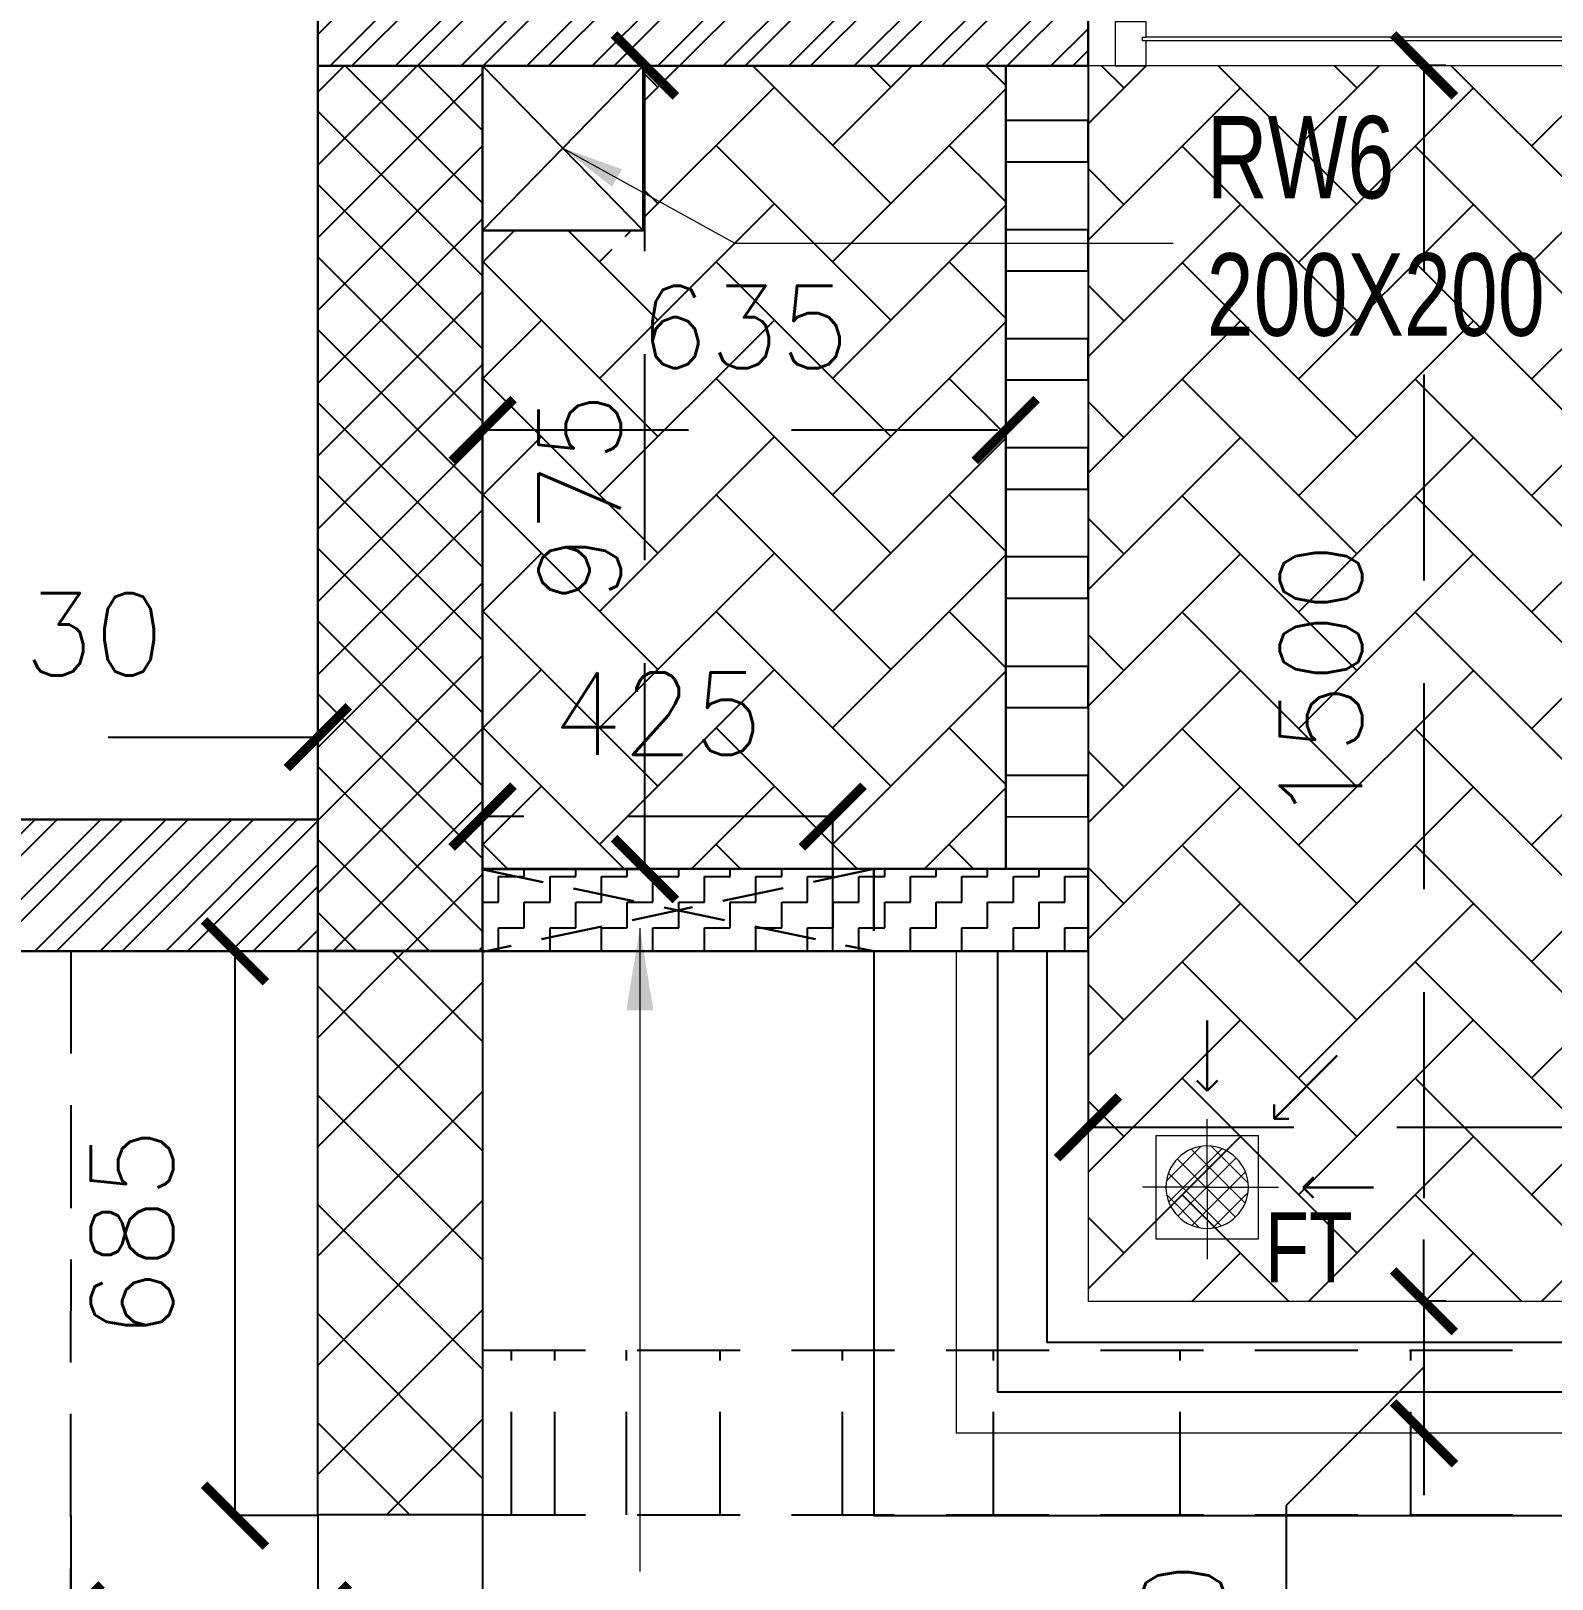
# Model space of a CAD drawing. Header units: millimetres. Extents: x 1135099 to 1230264, y -5736945 to -5695799.
# Drawn here: x 1136033 to 1137880, y -5735477 to -5733597 of the extents above; entities that cross this region are included whole.
import ezdxf

# ---------------------------------------------------------------- set-up
doc = ezdxf.new("R2010")
doc.units = ezdxf.units.MM
doc.header["$LTSCALE"] = 1000
doc.header["$MEASUREMENT"] = 0
for name, pattern in [('$0$AUDIT_D_120904163729-0', [0]), ('$2$AUDIT_D_120904163729-0', [0]), ('$4$HIDDEN', [0.375, 0.25, -0.125]), ('$7$HIDDEN', [0.375, 0.25, -0.125]), ('2BHK-A - FRONT$0$AUDIT_D_120904163729-0', [0]), ('2BHK-A - FRONT$0$HIDDEN', [0.375, 0.25, -0.125]), ('AUDIT_D_120904163729-0', [0]), ('T 10_TYPICAL ELEVATION$0$AUDIT_D_120904163729-0', [0]), ('T 10_TYPICAL ELEVATION$0$HIDDEN', [0.375, 0.25, -0.125]), ('T10(T7 IS SIMILAR BUT MIRROR) - DIMENSION & TEXTING$0$HIDDEN', [0.375, 0.25, -0.125]), ('T8(T9 IS SIMILAR) - DIMENSION & TEXTING$0$AUDIT_D_120904163729-0', [0]), ('T8(T9 IS SIMILAR) - TYPICAL FLOOR ELEVATION$0$AUDIT_D_120904163729-0', [0])]:
    doc.linetypes.add(name, pattern=pattern)
doc.layers.get('0').update_dxf_attribs({"linetype": 'AUDIT_D_120904163729-0'})
for name, color, linetype in [('$0$A-WALL-FEATURES', 6, '$0$AUDIT_D_120904163729-0'), ('$1$A-WALL-FEATURES', 110, '$2$AUDIT_D_120904163729-0'), ('2BHK-A - FRONT$0$A-DECK SUNK 125', 8, 'Continuous'), ('2BHK-A - FRONT$0$A-Elev Feature-Chajja', 13, 'Continuous'), ('2BHK-A - FRONT$0$A-HATCH -160', 251, '2BHK-A - FRONT$0$AUDIT_D_120904163729-0'), ('2BHK-A - FRONT$0$CUT-OUT', 49, 'Continuous'), ('2BHK-A - FRONT$0$ELE 1', 1, 'Continuous'), ('T 10_TYPICAL ELEVATION$0$A-DIM', 1, 'T 10_TYPICAL ELEVATION$0$AUDIT_D_120904163729-0'), ('T10(T7 IS SIMILAR BUT MIRROR) - DIMENSION & TEXTING$0$A-DIMENSIONS', 2, 'T10(T7 IS SIMILAR BUT MIRROR) - DIMENSION & TEXTING$0$HIDDEN'), ('T8(T9 IS SIMILAR) - DIMENSION & TEXTING$0$A-RWS NOS.', 1, 'T8(T9 IS SIMILAR) - DIMENSION & TEXTING$0$AUDIT_D_120904163729-0'), ('T8(T9 IS SIMILAR) - TYPICAL FLOOR ELEVATION$0$A-WALL HATCH', 252, 'T8(T9 IS SIMILAR) - TYPICAL FLOOR ELEVATION$0$AUDIT_D_120904163729-0'), ('T8(T9 IS SIMILAR) - TYPICAL FLOOR ELEVATION$0$A-WALL-FEATURES', 6, 'T8(T9 IS SIMILAR) - TYPICAL FLOOR ELEVATION$0$AUDIT_D_120904163729-0')]:
    doc.layers.add(name, color=color, linetype=linetype)
for name, color, linetype, lineweight in [('2BHK-A - FRONT$0$$0$a-TOI-fixtures', 251, 'Continuous', 0), ('2BHK-A - FRONT$0$a-TOI-fixtures', 251, 'Continuous', 0), ('2BHK-A - FRONT$0$A-WALL- 160', 6, 'Continuous', 30), ('2BHK-A - FRONT$0$Ele', 8, 'Continuous', 15), ('2BHK-A - FRONT$0$Window', 4, 'Continuous', 20), ('T8(T9 IS SIMILAR) - DIMENSION & TEXTING$0$R0-18-10-2014-T1-1st Podium Floor Plan$0$Text', 2, 'Continuous', 0)]:
    doc.layers.add(name, color=color, linetype=linetype, lineweight=lineweight)
doc.styles.add('2BHK-A - FRONT$0$Romans 1', font='romans.shx', dxfattribs={"height": 100})
doc.styles.add('T 10_TYPICAL ELEVATION$0$Romans 1', font='romans.shx', dxfattribs={"height": 100})
doc.styles.add('T10(T7 IS SIMILAR BUT MIRROR) - DIMENSION & TEXTING$0$Romans 1', font='romans.shx', dxfattribs={"height": 100})
doc.styles.add('T8(T9 IS SIMILAR) - DIMENSION & TEXTING$0$ARIAL ARROW', font='swisscl.ttf')
doc.styles.add('T8(T9 IS SIMILAR) - DIMENSION & TEXTING$0$Tahoma', font='tahoma.ttf')
doc.dimstyles.new('2BHK-A - FRONT$0$ALPINE S', dxfattribs={"dimscale": 0, "dimtxt": 100, "dimasz": 75, "dimexe": 0, "dimexo": 0, "dimgap": 75, "dimtad": 1, "dimdec": 0, "dimzin": 0, "dimdsep": 46, "dimtxsty": '2BHK-A - FRONT$0$Romans 1', "dimblk": '2BHK-A - FRONT$0$_ArchTick', "dimcen": 0.09, "dimclrd": 256, "dimclre": 256, "dimclrt": 7, "dimadec": 0, "dimazin": 0, "dimtfac": 1, "dimtdec": 0, "dimtofl": 0, "dimtmove": 1, "dimatfit": 0, "dimldrblk": '2BHK-A - FRONT$0$_Open90', "dimfxl": 1, "dimtolj": 1, "dimtzin": 0, "dimarcsym": 0})
doc.dimstyles.new('T 10_TYPICAL ELEVATION$0$ALPINE S', dxfattribs={"dimscale": 0, "dimtxt": 100, "dimasz": 75, "dimexe": 0, "dimexo": 0, "dimgap": 75, "dimtad": 1, "dimdec": 0, "dimzin": 0, "dimdsep": 46, "dimtxsty": 'T 10_TYPICAL ELEVATION$0$Romans 1', "dimblk": 'T 10_TYPICAL ELEVATION$0$_ArchTick', "dimcen": 0.09, "dimclrd": 256, "dimclre": 256, "dimclrt": 7, "dimadec": 0, "dimazin": 0, "dimtfac": 1, "dimtdec": 0, "dimtofl": 0, "dimtmove": 1, "dimatfit": 0, "dimldrblk": 'T 10_TYPICAL ELEVATION$0$_Open90', "dimfxl": 1, "dimtolj": 1, "dimtzin": 0, "dimarcsym": 0})
doc.dimstyles.new('T10(T7 IS SIMILAR BUT MIRROR) - DIMENSION & TEXTING$0$ALPINE S', dxfattribs={"dimscale": 0, "dimtxt": 100, "dimasz": 75, "dimexe": 0, "dimexo": 0, "dimgap": 75, "dimtad": 1, "dimdec": 0, "dimzin": 0, "dimdsep": 46, "dimtxsty": 'T10(T7 IS SIMILAR BUT MIRROR) - DIMENSION & TEXTING$0$Romans 1', "dimblk": 'T10(T7 IS SIMILAR BUT MIRROR) - DIMENSION & TEXTING$0$_ArchTick', "dimcen": 0.09, "dimclrd": 256, "dimclre": 256, "dimclrt": 7, "dimadec": 0, "dimazin": 0, "dimtfac": 1, "dimtdec": 0, "dimtofl": 0, "dimtmove": 1, "dimatfit": 0, "dimldrblk": 'T10(T7 IS SIMILAR BUT MIRROR) - DIMENSION & TEXTING$0$_Open90', "dimfxl": 1, "dimtolj": 1, "dimtzin": 0, "dimarcsym": 0})
doc.dimstyles.new('T8(T9 IS SIMILAR) - DIMENSION & TEXTING$0$SAMATA STD', dxfattribs={"dimtxt": 100, "dimasz": 50, "dimexe": 50, "dimexo": 50, "dimgap": 10, "dimtad": 0, "dimdec": 0, "dimrnd": 5, "dimzin": 0, "dimdsep": 46, "dimtxsty": 'T8(T9 IS SIMILAR) - DIMENSION & TEXTING$0$Tahoma', "dimblk": 'T8(T9 IS SIMILAR) - DIMENSION & TEXTING$0$_Origin2', "dimcen": -50, "dimdle": 50, "dimclrd": 7, "dimclre": 7, "dimclrt": 7, "dimadec": 0, "dimazin": 0, "dimtfac": 1, "dimtdec": 0, "dimtmove": 1, "dimatfit": 3, "dimfxl": 150, "dimtfill": 1, "dimtolj": 1, "dimtzin": 0, "dimlwd": -1, "dimlwe": -1, "dimarcsym": 0})
pattern_1 = [(45, (-11618.14, -6030.594), (-39.77475644, 39.77475644), []), (45, (-11591.62, -6030.594), (-39.77475644, 39.77475644), [])]

# ---------------------------------------------------------------- blocks, each defined once
blk = doc.blocks.new('T8(T9 IS SIMILAR) - DIMENSION & TEXTING$0$_Origin2')
at = {"color": 0, "linetype": 'ByBlock', "lineweight": -2}
blk.add_line((-0.5, 0), (-1, 0), dxfattribs=at)
for radius in [0.5, 0.25]:
    blk.add_circle((0, 0), radius, dxfattribs=at)
blk = doc.blocks.new('2BHK-A - FRONT$0$2400')
at = {"layer": '2BHK-A - FRONT$0$Window', "color": 1, "lineweight": 13}
for p, q in [((1151176.5, -5692111.9), (1148842.5, -5692111.9)), ((1149607.5, -5692111.9), (1148880, -5692111.9))]:
    blk.add_line(p, q, dxfattribs=at)
at = {"layer": '2BHK-A - FRONT$0$Window', "color": 5, "lineweight": 13}
for p, q in [((1149607.5, -5692142.2), (1148880, -5692142.2)), ((1149607.5, -5692146.7), (1148880, -5692146.7))]:
    blk.add_line(p, q, dxfattribs=at)
at = {"layer": '2BHK-A - FRONT$0$Window', "color": 4, "lineweight": 13}
for points in [[(1148842.5, -5692111.9), (1148809.5, -5692111.9), (1148809.5, -5692271.9), (1148842.5, -5692271.9)], [(1148880, -5692146.7), (1148880, -5692165.3), (1148842.5, -5692165.3), (1148842.5, -5692111.9), (1148880, -5692111.9), (1148880, -5692142.2), (1148875.5, -5692142.2), (1148875.5, -5692146.7)]]:
    blk.add_lwpolyline(points, close=True, dxfattribs=at)
blk = doc.blocks.new('2BHK-A - FRONT$0$_ArchTick')
at = {"color": 0, "linetype": 'ByBlock', "const_width": 0.15}
blk.add_lwpolyline([(-0.5, -0.5), (0.5, 0.5)], dxfattribs=at)
blk = doc.blocks.new('2BHK-A - FRONT$0$_Open90')
at = {"color": 0, "linetype": 'ByBlock', "lineweight": -2}
for p, q in [((0, 0), (-1, 0)), ((-0.5, 0.5), (0, 0)), ((0, 0), (-0.5, -0.5))]:
    blk.add_line(p, q, dxfattribs=at)
blk = doc.blocks.new('T 10_TYPICAL ELEVATION$0$_ArchTick')
at = {"color": 0, "linetype": 'ByBlock', "const_width": 0.15}
blk.add_lwpolyline([(-0.5, -0.5), (0.5, 0.5)], dxfattribs=at)
blk = doc.blocks.new('*D103')
at = {"layer": 'T 10_TYPICAL ELEVATION$0$A-DIM', "linetype": 'T 10_TYPICAL ELEVATION$0$HIDDEN', "lineweight": -2, "transparency": 16777216}
for p, q in [((1136381.3, -5734714.6), (1136280.6, -5734714.6)), ((1136381.3, -5735399.6), (1136280.6, -5735399.6))]:
    blk.add_line(p, q, dxfattribs=at)
at = {"layer": 'T 10_TYPICAL ELEVATION$0$A-DIM', "lineweight": -2, "transparency": 16777216}
blk.add_line((1136280.6, -5734714.6), (1136280.6, -5735399.6), dxfattribs=at)
at = {"layer": 'T 10_TYPICAL ELEVATION$0$A-DIM', "linetype": 'ByBlock', "lineweight": -2, "transparency": 16777216, "xscale": 75, "yscale": 75, "zscale": 75}
for p, rotation in [((1136280.6, -5734714.6), 90), ((1136280.6, -5735399.6), 270)]:
    blk.add_blockref('T 10_TYPICAL ELEVATION$0$_ArchTick', p, dxfattribs=dict(at, rotation=rotation))
at = {"layer": 'T 10_TYPICAL ELEVATION$0$A-DIM', "color": 7, "linetype": 'ByBlock', "transparency": 16777216, "insert": (1136155.6, -5735057.1), "char_height": 100, "attachment_point": 5, "rotation": 90, "style": 'T 10_TYPICAL ELEVATION$0$Romans 1'}
blk.add_mtext('\\A1;685', dxfattribs=at)
blk = doc.blocks.new('T 10_TYPICAL ELEVATION$0$_Open90')
at = {"color": 0, "linetype": 'ByBlock', "lineweight": -2}
for p, q in [((-0.5, 0.5), (0, 0)), ((0, 0), (-1, 0)), ((0, 0), (-0.5, -0.5))]:
    blk.add_line(p, q, dxfattribs=at)
blk = doc.blocks.new('T10(T7 IS SIMILAR BUT MIRROR) - DIMENSION & TEXTING$0$_ArchTick')
at = {"color": 0, "linetype": 'ByBlock', "const_width": 0.15}
blk.add_lwpolyline([(-0.5, -0.5), (0.5, 0.5)], dxfattribs=at)
blk = doc.blocks.new('*D74')
at = {"layer": 'T10(T7 IS SIMILAR BUT MIRROR) - DIMENSION & TEXTING$0$A-DIMENSIONS', "linetype": 'T10(T7 IS SIMILAR BUT MIRROR) - DIMENSION & TEXTING$0$HIDDEN', "lineweight": -2, "transparency": 16777216}
for p, q in [((1135751.7, -5734553.7), (1135751.7, -5734454.7)), ((1136381.3, -5734553.7), (1136381.3, -5734454.7))]:
    blk.add_line(p, q, dxfattribs=at)
at = {"layer": 'T10(T7 IS SIMILAR BUT MIRROR) - DIMENSION & TEXTING$0$A-DIMENSIONS', "lineweight": -2, "transparency": 16777216}
blk.add_line((1135751.7, -5734454.7), (1136381.3, -5734454.7), dxfattribs=at)
at = {"layer": 'T10(T7 IS SIMILAR BUT MIRROR) - DIMENSION & TEXTING$0$A-DIMENSIONS', "linetype": 'ByBlock', "lineweight": -2, "transparency": 16777216, "xscale": 75, "yscale": 75, "zscale": 75, "rotation": 180}
blk.add_blockref('T10(T7 IS SIMILAR BUT MIRROR) - DIMENSION & TEXTING$0$_ArchTick', (1135751.7, -5734454.7), dxfattribs=at)
at = {"layer": 'T10(T7 IS SIMILAR BUT MIRROR) - DIMENSION & TEXTING$0$A-DIMENSIONS', "linetype": 'ByBlock', "lineweight": -2, "transparency": 16777216, "xscale": 75, "yscale": 75, "zscale": 75}
blk.add_blockref('T10(T7 IS SIMILAR BUT MIRROR) - DIMENSION & TEXTING$0$_ArchTick', (1136381.3, -5734454.7), dxfattribs=at)
at = {"layer": 'T10(T7 IS SIMILAR BUT MIRROR) - DIMENSION & TEXTING$0$A-DIMENSIONS', "color": 7, "linetype": 'ByBlock', "transparency": 16777216, "insert": (1136066.5, -5734329.7), "char_height": 100, "attachment_point": 5, "style": 'T10(T7 IS SIMILAR BUT MIRROR) - DIMENSION & TEXTING$0$Romans 1'}
blk.add_mtext('\\A1;630', dxfattribs=at)
blk = doc.blocks.new('T10(T7 IS SIMILAR BUT MIRROR) - DIMENSION & TEXTING$0$_Open90')
at = {"color": 0, "linetype": 'ByBlock', "lineweight": -2}
for p, q in [((-0.5, 0.5), (0, 0)), ((0, 0), (-1, 0)), ((0, 0), (-0.5, -0.5))]:
    blk.add_line(p, q, dxfattribs=at)
blk = doc.blocks.new('*D75')
at = {"layer": 'T10(T7 IS SIMILAR BUT MIRROR) - DIMENSION & TEXTING$0$A-DIMENSIONS', "linetype": 'T10(T7 IS SIMILAR BUT MIRROR) - DIMENSION & TEXTING$0$HIDDEN', "lineweight": -2, "transparency": 16777216}
for p, q in [((1136581.3, -5734172.2), (1136581.3, -5734081.8)), ((1137216.3, -5734172.2), (1137216.3, -5734081.8))]:
    blk.add_line(p, q, dxfattribs=at)
at = {"layer": 'T10(T7 IS SIMILAR BUT MIRROR) - DIMENSION & TEXTING$0$A-DIMENSIONS', "lineweight": -2, "transparency": 16777216}
blk.add_line((1136581.3, -5734081.8), (1137216.3, -5734081.8), dxfattribs=at)
at = {"layer": 'T10(T7 IS SIMILAR BUT MIRROR) - DIMENSION & TEXTING$0$A-DIMENSIONS', "linetype": 'ByBlock', "lineweight": -2, "transparency": 16777216, "xscale": 75, "yscale": 75, "zscale": 75, "rotation": 180}
blk.add_blockref('T10(T7 IS SIMILAR BUT MIRROR) - DIMENSION & TEXTING$0$_ArchTick', (1136581.3, -5734081.8), dxfattribs=at)
at = {"layer": 'T10(T7 IS SIMILAR BUT MIRROR) - DIMENSION & TEXTING$0$A-DIMENSIONS', "linetype": 'ByBlock', "lineweight": -2, "transparency": 16777216, "xscale": 75, "yscale": 75, "zscale": 75}
blk.add_blockref('T10(T7 IS SIMILAR BUT MIRROR) - DIMENSION & TEXTING$0$_ArchTick', (1137216.3, -5734081.8), dxfattribs=at)
at = {"layer": 'T10(T7 IS SIMILAR BUT MIRROR) - DIMENSION & TEXTING$0$A-DIMENSIONS', "color": 7, "linetype": 'ByBlock', "transparency": 16777216, "insert": (1136898.8, -5733956.8), "char_height": 100, "attachment_point": 5, "style": 'T10(T7 IS SIMILAR BUT MIRROR) - DIMENSION & TEXTING$0$Romans 1'}
blk.add_mtext('\\A1;635', dxfattribs=at)
blk = doc.blocks.new('*D76')
at = {"layer": 'T10(T7 IS SIMILAR BUT MIRROR) - DIMENSION & TEXTING$0$A-DIMENSIONS', "linetype": 'T10(T7 IS SIMILAR BUT MIRROR) - DIMENSION & TEXTING$0$HIDDEN', "lineweight": -2, "transparency": 16777216}
for p, q in [((1136581.3, -5733639.3), (1136778.3, -5733639.3)), ((1136581.4, -5734614.7), (1136778.3, -5734614.7))]:
    blk.add_line(p, q, dxfattribs=at)
at = {"layer": 'T10(T7 IS SIMILAR BUT MIRROR) - DIMENSION & TEXTING$0$A-DIMENSIONS', "lineweight": -2, "transparency": 16777216}
blk.add_line((1136778.3, -5734614.7), (1136778.3, -5733639.3), dxfattribs=at)
at = {"layer": 'T10(T7 IS SIMILAR BUT MIRROR) - DIMENSION & TEXTING$0$A-DIMENSIONS', "linetype": 'ByBlock', "lineweight": -2, "transparency": 16777216, "xscale": 75, "yscale": 75, "zscale": 75}
for p, rotation in [((1136778.3, -5733639.3), 90), ((1136778.3, -5734614.7), 270)]:
    blk.add_blockref('T10(T7 IS SIMILAR BUT MIRROR) - DIMENSION & TEXTING$0$_ArchTick', p, dxfattribs=dict(at, rotation=rotation))
at = {"layer": 'T10(T7 IS SIMILAR BUT MIRROR) - DIMENSION & TEXTING$0$A-DIMENSIONS', "color": 7, "linetype": 'ByBlock', "transparency": 16777216, "insert": (1136699.1, -5734164.1), "char_height": 100, "attachment_point": 5, "rotation": 90, "style": 'T10(T7 IS SIMILAR BUT MIRROR) - DIMENSION & TEXTING$0$Romans 1'}
blk.add_mtext('\\A1;975', dxfattribs=at)
blk = doc.blocks.new('*D77')
at = {"layer": 'T10(T7 IS SIMILAR BUT MIRROR) - DIMENSION & TEXTING$0$A-DIMENSIONS', "linetype": 'T10(T7 IS SIMILAR BUT MIRROR) - DIMENSION & TEXTING$0$HIDDEN', "lineweight": -2, "transparency": 16777216}
for p, q in [((1137316.3, -5734713.7), (1137316.3, -5734928.2)), ((1140086.3, -5734713.7), (1140086.3, -5734928.2))]:
    blk.add_line(p, q, dxfattribs=at)
at = {"layer": 'T10(T7 IS SIMILAR BUT MIRROR) - DIMENSION & TEXTING$0$A-DIMENSIONS', "lineweight": -2, "transparency": 16777216}
blk.add_line((1137316.3, -5734928.2), (1140086.3, -5734928.2), dxfattribs=at)
at = {"layer": 'T10(T7 IS SIMILAR BUT MIRROR) - DIMENSION & TEXTING$0$A-DIMENSIONS', "linetype": 'ByBlock', "lineweight": -2, "transparency": 16777216, "xscale": 75, "yscale": 75, "zscale": 75, "rotation": 180}
blk.add_blockref('T10(T7 IS SIMILAR BUT MIRROR) - DIMENSION & TEXTING$0$_ArchTick', (1137316.3, -5734928.2), dxfattribs=at)
at = {"layer": 'T10(T7 IS SIMILAR BUT MIRROR) - DIMENSION & TEXTING$0$A-DIMENSIONS', "linetype": 'ByBlock', "lineweight": -2, "transparency": 16777216, "xscale": 75, "yscale": 75, "zscale": 75}
blk.add_blockref('T10(T7 IS SIMILAR BUT MIRROR) - DIMENSION & TEXTING$0$_ArchTick', (1140086.3, -5734928.2), dxfattribs=at)
at = {"layer": 'T10(T7 IS SIMILAR BUT MIRROR) - DIMENSION & TEXTING$0$A-DIMENSIONS', "color": 7, "linetype": 'ByBlock', "transparency": 16777216, "insert": (1138701.3, -5734803.2), "char_height": 100, "attachment_point": 5, "style": 'T10(T7 IS SIMILAR BUT MIRROR) - DIMENSION & TEXTING$0$Romans 1'}
blk.add_mtext('\\A1;2770', dxfattribs=at)
blk = doc.blocks.new('*D78')
at = {"layer": 'T10(T7 IS SIMILAR BUT MIRROR) - DIMENSION & TEXTING$0$A-DIMENSIONS', "linetype": 'T10(T7 IS SIMILAR BUT MIRROR) - DIMENSION & TEXTING$0$HIDDEN', "lineweight": -2, "transparency": 16777216}
for p, q in [((1137750.6, -5733639.3), (1137724.1, -5733639.3)), ((1137750.6, -5735139.3), (1137724.1, -5735139.3))]:
    blk.add_line(p, q, dxfattribs=at)
at = {"layer": 'T10(T7 IS SIMILAR BUT MIRROR) - DIMENSION & TEXTING$0$A-DIMENSIONS', "lineweight": -2, "transparency": 16777216}
blk.add_line((1137724.1, -5733639.3), (1137724.1, -5735139.3), dxfattribs=at)
at = {"layer": 'T10(T7 IS SIMILAR BUT MIRROR) - DIMENSION & TEXTING$0$A-DIMENSIONS', "linetype": 'ByBlock', "lineweight": -2, "transparency": 16777216, "xscale": 75, "yscale": 75, "zscale": 75}
for p, rotation in [((1137724.1, -5733639.3), 90), ((1137724.1, -5735139.3), 270)]:
    blk.add_blockref('T10(T7 IS SIMILAR BUT MIRROR) - DIMENSION & TEXTING$0$_ArchTick', p, dxfattribs=dict(at, rotation=rotation))
at = {"layer": 'T10(T7 IS SIMILAR BUT MIRROR) - DIMENSION & TEXTING$0$A-DIMENSIONS', "color": 7, "linetype": 'ByBlock', "transparency": 16777216, "insert": (1137599.1, -5734389.3), "char_height": 100, "attachment_point": 5, "rotation": 90, "style": 'T10(T7 IS SIMILAR BUT MIRROR) - DIMENSION & TEXTING$0$Romans 1'}
blk.add_mtext('\\A1;1500', dxfattribs=at)
blk = doc.blocks.new('*D91')
at = {"layer": 'T10(T7 IS SIMILAR BUT MIRROR) - DIMENSION & TEXTING$0$A-DIMENSIONS', "linetype": 'T10(T7 IS SIMILAR BUT MIRROR) - DIMENSION & TEXTING$0$HIDDEN', "lineweight": -2, "transparency": 16777216}
for p, q in [((1136581.3, -5734714.6), (1136581.3, -5734551)), ((1137006.3, -5734714.6), (1137006.3, -5734551))]:
    blk.add_line(p, q, dxfattribs=at)
at = {"layer": 'T10(T7 IS SIMILAR BUT MIRROR) - DIMENSION & TEXTING$0$A-DIMENSIONS', "lineweight": -2, "transparency": 16777216}
blk.add_line((1137006.3, -5734551), (1136581.3, -5734551), dxfattribs=at)
at = {"layer": 'T10(T7 IS SIMILAR BUT MIRROR) - DIMENSION & TEXTING$0$A-DIMENSIONS', "linetype": 'ByBlock', "lineweight": -2, "transparency": 16777216, "xscale": 75, "yscale": 75, "zscale": 75, "rotation": 180}
blk.add_blockref('T10(T7 IS SIMILAR BUT MIRROR) - DIMENSION & TEXTING$0$_ArchTick', (1136581.3, -5734551), dxfattribs=at)
at = {"layer": 'T10(T7 IS SIMILAR BUT MIRROR) - DIMENSION & TEXTING$0$A-DIMENSIONS', "linetype": 'ByBlock', "lineweight": -2, "transparency": 16777216, "xscale": 75, "yscale": 75, "zscale": 75}
blk.add_blockref('T10(T7 IS SIMILAR BUT MIRROR) - DIMENSION & TEXTING$0$_ArchTick', (1137006.3, -5734551), dxfattribs=at)
at = {"layer": 'T10(T7 IS SIMILAR BUT MIRROR) - DIMENSION & TEXTING$0$A-DIMENSIONS', "color": 7, "linetype": 'ByBlock', "transparency": 16777216, "insert": (1136793.8, -5734426), "char_height": 100, "attachment_point": 5, "style": 'T10(T7 IS SIMILAR BUT MIRROR) - DIMENSION & TEXTING$0$Romans 1'}
blk.add_mtext('\\A1;425', dxfattribs=at)
blk = doc.blocks.new('*D93')
at = {"layer": 'T10(T7 IS SIMILAR BUT MIRROR) - DIMENSION & TEXTING$0$A-DIMENSIONS', "lineweight": -2, "transparency": 16777216}
for p, q in [((1137724.1, -5735139.3), (1137724.1, -5735064.3)), ((1137724.1, -5735139.3), (1137724.1, -5735299.6)), ((1137724.1, -5735219.4), (1137556.8, -5735387.3)), ((1137724.1, -5735299.6), (1137724.1, -5735374.6)), ((1137556.8, -5735387.3), (1137556.8, -5735780.2))]:
    blk.add_line(p, q, dxfattribs=at)
at = {"layer": 'T10(T7 IS SIMILAR BUT MIRROR) - DIMENSION & TEXTING$0$A-DIMENSIONS', "linetype": 'ByBlock', "lineweight": -2, "transparency": 16777216, "xscale": 75, "yscale": 75, "zscale": 75}
for p, rotation in [((1137724.1, -5735139.3), 270), ((1137724.1, -5735299.6), 90)]:
    blk.add_blockref('T10(T7 IS SIMILAR BUT MIRROR) - DIMENSION & TEXTING$0$_ArchTick', p, dxfattribs=dict(at, rotation=rotation))
at = {"layer": 'T10(T7 IS SIMILAR BUT MIRROR) - DIMENSION & TEXTING$0$A-DIMENSIONS', "color": 7, "linetype": 'ByBlock', "transparency": 16777216, "insert": (1137431.8, -5735583.8), "char_height": 100, "attachment_point": 5, "rotation": 90, "style": 'T10(T7 IS SIMILAR BUT MIRROR) - DIMENSION & TEXTING$0$Romans 1'}
blk.add_mtext('\\A1;160', dxfattribs=at)
blk = doc.blocks.new('*D95')
at = {"layer": 'T 10_TYPICAL ELEVATION$0$A-DIM', "linetype": 'T 10_TYPICAL ELEVATION$0$HIDDEN', "lineweight": -2, "transparency": 16777216}
for p, q in [((1136581.3, -5735399.6), (1136581.3, -5735947.7)), ((1143741.3, -5735399.6), (1143741.3, -5735947.7))]:
    blk.add_line(p, q, dxfattribs=at)
at = {"layer": 'T 10_TYPICAL ELEVATION$0$A-DIM', "lineweight": -2, "transparency": 16777216}
blk.add_line((1136581.3, -5735947.7), (1143741.3, -5735947.7), dxfattribs=at)
at = {"layer": 'T 10_TYPICAL ELEVATION$0$A-DIM', "linetype": 'ByBlock', "lineweight": -2, "transparency": 16777216, "xscale": 75, "yscale": 75, "zscale": 75, "rotation": 180}
blk.add_blockref('T 10_TYPICAL ELEVATION$0$_ArchTick', (1136581.3, -5735947.7), dxfattribs=at)
at = {"layer": 'T 10_TYPICAL ELEVATION$0$A-DIM', "linetype": 'ByBlock', "lineweight": -2, "transparency": 16777216, "xscale": 75, "yscale": 75, "zscale": 75}
blk.add_blockref('T 10_TYPICAL ELEVATION$0$_ArchTick', (1143741.3, -5735947.7), dxfattribs=at)
at = {"layer": 'T 10_TYPICAL ELEVATION$0$A-DIM', "color": 7, "linetype": 'ByBlock', "transparency": 16777216, "insert": (1140161.3, -5735822.7), "char_height": 100, "attachment_point": 5, "style": 'T 10_TYPICAL ELEVATION$0$Romans 1'}
blk.add_mtext('\\A1;7160 ARCH PROFILE C1 AT 27TH FL', dxfattribs=at)
blk = doc.blocks.new('*D96')
at = {"layer": 'T 10_TYPICAL ELEVATION$0$A-DIM', "linetype": 'T 10_TYPICAL ELEVATION$0$HIDDEN', "lineweight": -2, "transparency": 16777216}
for p, q in [((1136081.3, -5735399.6), (1136081.3, -5735520.5)), ((1136381.3, -5735399.6), (1136381.3, -5735520.5))]:
    blk.add_line(p, q, dxfattribs=at)
at = {"layer": 'T 10_TYPICAL ELEVATION$0$A-DIM', "lineweight": -2, "transparency": 16777216}
for p, q in [((1136381.3, -5735520.5), (1136081.3, -5735520.5)), ((1136231.3, -5735520.5), (1136231.3, -5736155.8)), ((1136231.3, -5736155.8), (1137690.8, -5736155.8))]:
    blk.add_line(p, q, dxfattribs=at)
at = {"layer": 'T 10_TYPICAL ELEVATION$0$A-DIM', "linetype": 'ByBlock', "lineweight": -2, "transparency": 16777216, "xscale": 75, "yscale": 75, "zscale": 75, "rotation": 180}
blk.add_blockref('T 10_TYPICAL ELEVATION$0$_ArchTick', (1136081.3, -5735520.5), dxfattribs=at)
at = {"layer": 'T 10_TYPICAL ELEVATION$0$A-DIM', "linetype": 'ByBlock', "lineweight": -2, "transparency": 16777216, "xscale": 75, "yscale": 75, "zscale": 75}
blk.add_blockref('T 10_TYPICAL ELEVATION$0$_ArchTick', (1136381.3, -5735520.5), dxfattribs=at)
at = {"layer": 'T 10_TYPICAL ELEVATION$0$A-DIM', "color": 7, "linetype": 'ByBlock', "transparency": 16777216, "insert": (1136961.1, -5736030.8), "char_height": 100, "attachment_point": 5, "style": 'T 10_TYPICAL ELEVATION$0$Romans 1'}
blk.add_mtext('\\A1;300 PROJ ABOVE', dxfattribs=at)
blk = doc.blocks.new('2BHK-A - FRONT$0$A$C1DA736AB')
at = {"layer": '2BHK-A - FRONT$0$a-TOI-fixtures', "linetype": 'ByBlock'}
for points in [[(117, 0.4, 0), (202.3, 0.4, 0)], [(81.7, -82.8, 0), (158.2, -159.9, 0)], [(0.4, -117, 0), (0.4, -202.3, 0)]]:
    blk.add_leader(points, dimstyle='2BHK-A - FRONT$0$ALPINE S', override={"dimscale": 1, "dimasz": 25, "dimtad": 0, "dimfxl": 5, "dimtfill": 1, "dimarcsym": 1}, dxfattribs=at)
blk = doc.blocks.new('2BHK-A - FRONT$0$$0$Type-A-First Floor Plan-bottom-up$0$FLOOR TRAP-flat-6')
at = {"layer": '2BHK-A - FRONT$0$$0$a-TOI-fixtures'}
h = blk.add_hatch(dxfattribs=at)
h.set_pattern_fill('ACET-2D-_USER', color=256, scale=20, angle=45, style=0, double=1, pattern_type=0)
h.set_pattern_definition([(45, (-789896.981, 5385770.066), (-14.142135624, 14.142135624), []), (135, (-789896.981, 5385770.066), (-14.142135624, -14.142135624), [])])
edge = h.paths.add_edge_path()
edge.add_arc((150, 150), 50, 0, 360)
for q in [(150, 228.6), (67.6, 150), (237.4, 150), (150, 63.6)]:
    blk.add_line((150, 150), q, dxfattribs=at)
blk.add_lwpolyline([(87.5, 212.5), (212.5, 212.5), (212.5, 87.5), (87.5, 87.5)], close=True, dxfattribs=at)
blk.add_circle((150, 150), 50, dxfattribs=at)
at = {"layer": '2BHK-A - FRONT$0$A-WALL- 160', "linetype": 'ByBlock', "rotation": 270}
blk.add_blockref('2BHK-A - FRONT$0$A$C1DA736AB', (150, 150.4), dxfattribs=at)

msp = doc.modelspace()

# ---------------------------------------------------------------- hatches: boundary and pattern name
at = {"layer": '2BHK-A - FRONT$0$A-DECK SUNK 125'}
h = msp.add_hatch(dxfattribs=at)
h.set_pattern_fill('AR-HBONE', color=256, scale=25)
h.set_pattern_definition([(45, (-11618.14, -6030.05), (1e-14, 141.4213562), [300, -100]), (135, (-11547.43, -5959.34), (1e-14, 141.4213562), [300, -100])])
edge = h.paths.add_edge_path(flags=16)
edge.add_arc((1136731.3, -5733839.6), 24, 180, 540, ccw=False)
h.paths.add_polyline_path([(1136581.3, -5734614.6), (1137216.3, -5734614.6), (1137216.3, -5733639.6), (1136776.3, -5733639.6), (1136776.4, -5733839.6), (1136581.3, -5733839.6)])
h = msp.add_hatch(dxfattribs=at)
h.set_pattern_fill('AR-HBONE', color=256, scale=25)
h.set_pattern_definition([(45, (-11618.14, -6031.02), (1e-14, 141.4213562), [300, -100]), (135, (-11547.43, -5960.31), (1e-14, 141.4213562), [300, -100])])
h.paths.add_polyline_path([(1137316.3, -5733639.6), (1140086.3, -5733639.6), (1140086.3, -5735139.6), (1137316.3, -5735139.6)])
at = {"layer": '2BHK-A - FRONT$0$A-HATCH -160', "linetype": 'ByBlock'}
h = msp.add_hatch(dxfattribs=at)
h.set_pattern_fill('ANSI32', color=256, scale=150)
h.set_pattern_definition(pattern_1)
h.paths.add_polyline_path([(1136381.3, -5733039.6), (1136541.3, -5733039.6), (1136541.3, -5733479.8), (1137316.3, -5733479.8), (1137316.3, -5733639.8), (1136381.3, -5733639.8)])
h = msp.add_hatch(dxfattribs=at)
h.set_pattern_fill('ANSI37', color=256, scale=500)
h.set_pattern_definition([(45, (-11618.14, -6030.047), (-44.1941738, 44.1941738), []), (135, (-11618.14, -6030.047), (-44.1941738, -44.1941738), [])])
h.paths.add_polyline_path([(1136381.3, -5734714.3), (1136581.3, -5734714.3), (1136581.3, -5733639.8), (1136381.3, -5733639.8)])
h = msp.add_hatch(dxfattribs=at)
h.set_pattern_fill('ANSI32', color=256, scale=150)
h.set_pattern_definition(pattern_1)
h.paths.add_polyline_path([(1135751.7, -5734714.3), (1136381.3, -5734714.3), (1136381.3, -5734554.3), (1135751.7, -5734554.3)])
h = msp.add_hatch(dxfattribs=at)
h.set_pattern_fill('ZIGZAG', color=256, scale=250)
h.set_pattern_definition([(0, (-11618.14, -6030.047), (31.25, 31.25), [31.25, -31.25]), (90, (-11586.89, -6030.047), (-31.25, 31.25), [31.25, -31.25])])
h.paths.add_polyline_path([(1136581.3, -5734714.3), (1137316.3, -5734714.3), (1137316.3, -5734614.3), (1136581.3, -5734614.3)])
at = {"layer": 'T8(T9 IS SIMILAR) - TYPICAL FLOOR ELEVATION$0$A-WALL HATCH', "linetype": 'ByBlock'}
h = msp.add_hatch(dxfattribs=at)
h.set_pattern_fill('ANSI37', color=256, scale=750)
h.set_pattern_definition([(45, (-66111.02, -6029.9), (-66.2912607, 66.2912607), []), (135, (-66111.02, -6029.9), (-66.2912607, -66.2912607), [])])
h.paths.add_polyline_path([(1136581.1, -5735398.8), (1136381.1, -5735398.8), (1136381.1, -5734713.9), (1136581.1, -5734713.9)])

# ---------------------------------------------------------------- linework, layer by layer
at = {"layer": '$0$A-WALL-FEATURES', "color": 3, "linetype": '$7$HIDDEN', "ltscale": 0.5}
for p, q in [((1136581.4, -5735198.6), (1143741.4, -5735198.6)), ((1136581.4, -5735398.6), (1136581.4, -5735198.6)), ((1136616.4, -5735398.6), (1136616.4, -5735198.6)), ((1136668.8, -5735398.6), (1136668.8, -5735198.6)), ((1136756.1, -5735398.6), (1136756.1, -5735198.6)), ((1136869.6, -5735398.6), (1136869.6, -5735198.6)), ((1137018, -5735398.6), (1137018, -5735198.6)), ((1137201.4, -5735398.6), (1137201.4, -5735198.6)), ((1137428.3, -5735398.6), (1137428.3, -5735198.6)), ((1137708.1, -5735398.6), (1137708.1, -5735198.6)), ((1136581.4, -5735398.6), (1143741.4, -5735398.6))]:
    msp.add_line(p, q, dxfattribs=at)
at = {"layer": '$1$A-WALL-FEATURES', "color": 3, "linetype": '$4$HIDDEN', "ltscale": 0.5}
msp.add_lwpolyline([(1136081.3, -5734713.7), (1136081.1, -5735698.6), (1144241.5, -5735698.6), (1144241.5, -5734713.7)], dxfattribs=at)
at = {"layer": '2BHK-A - FRONT$0$A-Elev Feature-Chajja', "color": 4}
for points in [[(1137216.3, -5733706.3), (1137216.3, -5733756.3), (1137316.3, -5733756.3), (1137316.3, -5733706.3)], [(1137216.3, -5733838.7), (1137216.3, -5733888.7), (1137316.3, -5733888.7), (1137316.3, -5733838.7)], [(1137216.3, -5733971.1), (1137216.3, -5734021.1), (1137316.3, -5734021.1), (1137316.3, -5733971.1)], [(1137216.3, -5734103.5), (1137216.3, -5734153.5), (1137316.3, -5734153.5), (1137316.3, -5734103.5)], [(1137216.3, -5734235.8), (1137216.3, -5734285.8), (1137316.3, -5734285.8), (1137316.3, -5734235.8)], [(1137216.3, -5734368.8), (1137216.3, -5734418.8), (1137316.3, -5734418.8), (1137316.3, -5734368.8)], [(1137216.3, -5734501.1), (1137216.3, -5734551.1), (1137316.3, -5734551.2), (1137316.3, -5734501.2)]]:
    msp.add_lwpolyline(points, close=True, dxfattribs=at)
at = {"layer": '2BHK-A - FRONT$0$A-WALL- 160', "linetype": 'ByBlock'}
for p, q in [((1136381.3, -5734714.6), (1136381.3, -5733039.6)), ((1137316.3, -5733479.6), (1137316.3, -5733639.6)), ((1136381.3, -5733639.6), (1137316.3, -5733639.6)), ((1136581.3, -5734714.6), (1136581.3, -5733639.6)), ((1135751.7, -5734554.6), (1136381.3, -5734554.6)), ((1135751.7, -5734714.6), (1136581.3, -5734714.6))]:
    msp.add_line(p, q, dxfattribs=at)
at = {"layer": '2BHK-A - FRONT$0$A-WALL- 160', "color": 5, "linetype": '2BHK-A - FRONT$0$HIDDEN', "ltscale": 0.3}
for p, q in [((1136581.5, -5734615.1), (1137056.3, -5734714.6)), ((1137056.3, -5734614.6), (1136581.6, -5734715.1))]:
    msp.add_line(p, q, dxfattribs=at)
msp.add_lwpolyline([(1137056.3, -5734714.6), (1136581.3, -5734714.6), (1136581.3, -5734614.6), (1137056.3, -5734614.6)], close=True, dxfattribs=at)
at = {"layer": '2BHK-A - FRONT$0$A-WALL- 160', "linetype": 'ByBlock'}
msp.add_lwpolyline([(1136581.3, -5734714.6), (1137316.3, -5734714.6), (1137316.3, -5734614.6), (1136581.3, -5734614.6)], dxfattribs=at)
at = {"layer": '2BHK-A - FRONT$0$CUT-OUT'}
for p, q in [((1137216.3, -5733639.6), (1137216.3, -5734614.6)), ((1137316.3, -5733639.6), (1137316.3, -5734614.6))]:
    msp.add_line(p, q, dxfattribs=at)
for points in [[(1136581.3, -5734614.6), (1137216.3, -5734614.6), (1137216.3, -5733639.6), (1136776.3, -5733639.6), (1136776.4, -5733839.6), (1136581.3, -5733839.6)], [(1136581.3, -5733839.6), (1136776.3, -5733839.6), (1136776.3, -5733639.6), (1136581.3, -5733639.6)]]:
    msp.add_lwpolyline(points, close=True, dxfattribs=at)
at = {"layer": '2BHK-A - FRONT$0$CUT-OUT', "linetype": 'ByBlock'}
for points in [[(1136581.3, -5733839.6), (1136776.3, -5733639.6)], [(1136581.3, -5733639.6), (1136776.3, -5733839.6)]]:
    msp.add_lwpolyline(points, dxfattribs=at)
at = {"layer": '2BHK-A - FRONT$0$Ele'}
for p, q in [((1137316.3, -5733639.6), (1137316.3, -5735139.6)), ((1137156.3, -5734714.8), (1137156.3, -5735299.6)), ((1140086.3, -5735139.6), (1137316.3, -5735139.6)), ((1140086.3, -5735299.6), (1137156.3, -5735299.6))]:
    msp.add_line(p, q, dxfattribs=at)
at = {"layer": '2BHK-A - FRONT$0$ELE 1'}
for p, q in [((1137206.3, -5734714.8), (1137206.3, -5735249.6)), ((1137266.3, -5734714.8), (1137266.3, -5735189.6)), ((1140086.3, -5735189.6), (1137266.3, -5735189.6)), ((1140086.3, -5735249.6), (1137206.3, -5735249.6))]:
    msp.add_line(p, q, dxfattribs=at)
at = {"layer": 'T8(T9 IS SIMILAR) - TYPICAL FLOOR ELEVATION$0$A-WALL-FEATURES', "linetype": 'ByBlock'}
msp.add_lwpolyline([(1136581.2, -5735398.6), (1136381.2, -5735398.6), (1136381.2, -5734713.7), (1136581.2, -5734713.7)], close=True, dxfattribs=at)
msp.add_lwpolyline([(1137056.3, -5734713.7), (1137056.3, -5735399.3), (1143266.3, -5735399.3), (1143266.3, -5734713.7)], dxfattribs=at)

# ---------------------------------------------------------------- block references
at = {"layer": '2BHK-A - FRONT$0$$0$a-TOI-fixtures', "extrusion": (0, 0, -1), "zscale": -1, "rotation": 270}
msp.add_blockref('2BHK-A - FRONT$0$$0$Type-A-First Floor Plan-bottom-up$0$FLOOR TRAP-flat-6', (-1137610.9, -5734850.9), dxfattribs=at)
at = {"layer": '2BHK-A - FRONT$0$A-WALL- 160', "linetype": 'ByBlock', "xscale": -1, "rotation": 180}
msp.add_blockref('2BHK-A - FRONT$0$2400', (-11493.1, -11425751.6), dxfattribs=at)

# ---------------------------------------------------------------- texts
at = {"layer": 'T8(T9 IS SIMILAR) - DIMENSION & TEXTING$0$A-RWS NOS.', "linetype": 'ByBlock', "insert": (1137460.3, -5733700.7), "char_height": 100, "width": 532.298, "attachment_point": 1, "style": 'T8(T9 IS SIMILAR) - DIMENSION & TEXTING$0$ARIAL ARROW'}
msp.add_mtext('RW6\\P200X200', dxfattribs=at)
msp.add_mtext('RW6\\P200X200', dxfattribs=at)
at = {"layer": 'T8(T9 IS SIMILAR) - DIMENSION & TEXTING$0$R0-18-10-2014-T1-1st Podium Floor Plan$0$Text', "linetype": 'ByBlock', "style": 'T8(T9 IS SIMILAR) - DIMENSION & TEXTING$0$ARIAL ARROW'}
msp.add_text('FT', height=85, dxfattribs=at).set_placement((1137531.2, -5735116.4))
msp.add_text('FT', height=85, dxfattribs=at).set_placement((1137531.2, -5735116.4))

# ---------------------------------------------------------------- dimensions: what is measured, and where the dimension line sits
at = {"layer": 'T 10_TYPICAL ELEVATION$0$A-DIM', "linetype": 'ByBlock'}
dim = msp.add_linear_dim(base=(1136280.6, -5735399.6, 0.7), p1=(1136381.3, -5734714.6, 0.7), p2=(1136381.3, -5735399.6, 0.7), angle=90, dimstyle='T 10_TYPICAL ELEVATION$0$ALPINE S', override={"dimscale": 1, "dimfxl": 5, "dimarcsym": 1}, dxfattribs=at)
dim.commit()
dim.dimension.update_dxf_attribs({"geometry": '*D103', "text_midpoint": (1136155.6, -5735057.1, 0.7)})
dim = msp.add_linear_dim(base=(1143741.3, -5735947.7), p1=(1136581.3, -5735399.6, 0.4), p2=(1143741.3, -5735399.6, 0.4), text='<> ARCH PROFILE C1 AT 27TH FL', dimstyle='T 10_TYPICAL ELEVATION$0$ALPINE S', override={"dimscale": 1, "dimfxl": 5, "dimarcsym": 1}, dxfattribs=at)
dim.commit()
dim.dimension.update_dxf_attribs({"geometry": '*D95', "text_midpoint": (1140161.3, -5735822.7)})
dim = msp.add_linear_dim(base=(1136081.3, -5735520.5), p1=(1136381.3, -5735399.6, 0.4), p2=(1136081.3, -5735399.6), text='<> PROJ ABOVE', dimstyle='T 10_TYPICAL ELEVATION$0$ALPINE S', override={"dimscale": 1, "dimfxl": 5, "dimarcsym": 1}, dxfattribs=at)
dim.commit()
dim.dimension.update_dxf_attribs({"geometry": '*D96', "text_midpoint": (1136306.3, -5736155.8), "dimtype": 160})
at = {"layer": 'T10(T7 IS SIMILAR BUT MIRROR) - DIMENSION & TEXTING$0$A-DIMENSIONS', "linetype": 'ByBlock'}
for base, p1, p2, picture, middle in [((1136778.3, -5733639.3), (1136581.4, -5734614.7), (1136581.3, -5733639.3), '*D76', (1136824.1, -5734164.1)), ((1137724.1, -5735299.6), (1137724.1, -5735139.3), (1137724.1, -5735299.6), '*D93', (1137556.8, -5735462.3))]:
    dim = msp.add_linear_dim(base=base, p1=p1, p2=p2, angle=90, dimstyle='T10(T7 IS SIMILAR BUT MIRROR) - DIMENSION & TEXTING$0$ALPINE S', override={"dimscale": 1, "dimfxl": 5, "dimarcsym": 1}, dxfattribs=at)
    dim.commit()
    dim.dimension.update_dxf_attribs({"geometry": picture, "text_midpoint": middle, "dimtype": 160})
dim = msp.add_linear_dim(base=(1137724.1, -5735139.3), p1=(1137750.6, -5733639.3), p2=(1137750.6, -5735139.3), angle=90, dimstyle='T10(T7 IS SIMILAR BUT MIRROR) - DIMENSION & TEXTING$0$ALPINE S', override={"dimscale": 1, "dimfxl": 5, "dimarcsym": 1}, dxfattribs=at)
dim.commit()
dim.dimension.update_dxf_attribs({"geometry": '*D78', "text_midpoint": (1137599.1, -5734389.3)})
for base, p1, p2, picture, middle in [((1137216.3, -5734081.8), (1136581.3, -5734172.2), (1137216.3, -5734172.2), '*D75', (1136898.8, -5733956.8)), ((1136381.3, -5734454.7), (1135751.7, -5734553.7), (1136381.3, -5734553.7), '*D74', (1136066.5, -5734329.7)), ((1136581.3, -5734551), (1137006.3, -5734714.6), (1136581.3, -5734714.6, 0.4), '*D91', (1136793.8, -5734426)), ((1140086.3, -5734928.2), (1137316.3, -5734713.7), (1140086.3, -5734713.7), '*D77', (1138701.3, -5734803.2))]:
    dim = msp.add_linear_dim(base=base, p1=p1, p2=p2, dimstyle='T10(T7 IS SIMILAR BUT MIRROR) - DIMENSION & TEXTING$0$ALPINE S', override={"dimscale": 1, "dimfxl": 5, "dimarcsym": 1}, dxfattribs=at)
    dim.commit()
    dim.dimension.update_dxf_attribs({"geometry": picture, "text_midpoint": middle})

# ---------------------------------------------------------------- leaders
at = {"layer": 'T8(T9 IS SIMILAR) - DIMENSION & TEXTING$0$R0-18-10-2014-T1-1st Podium Floor Plan$0$Text'}
for points, override in [([(1136678.8, -5733739.6), (1136887.3, -5733855.2), (1137419.8, -5733855.2)], {"dimasz": 75, "dimclrd": 2, "dimfxlon": 1, "dimarcsym": 1}), ([(1136678.8, -5733739.6), (1136887.3, -5733855.2), (1137419.8, -5733855.2)], {"dimasz": 75, "dimclrd": 2, "dimfxlon": 1, "dimarcsym": 1}), ([(1136772.2, -5734686.3), (1136772.2, -5734985.6), (1136772.2, -5735467.3)], {"dimscale": 1, "dimasz": 100, "dimclrd": 2, "dimfxlon": 1, "dimarcsym": 1}), ([(1136772.2, -5734686.3), (1136772.2, -5734985.6), (1136772.2, -5735467.3)], {"dimscale": 1, "dimasz": 100, "dimclrd": 2, "dimfxlon": 1, "dimarcsym": 1})]:
    msp.add_leader(points, dimstyle='T8(T9 IS SIMILAR) - DIMENSION & TEXTING$0$SAMATA STD', override=override, dxfattribs=at)

doc.saveas('drawing.dxf')
